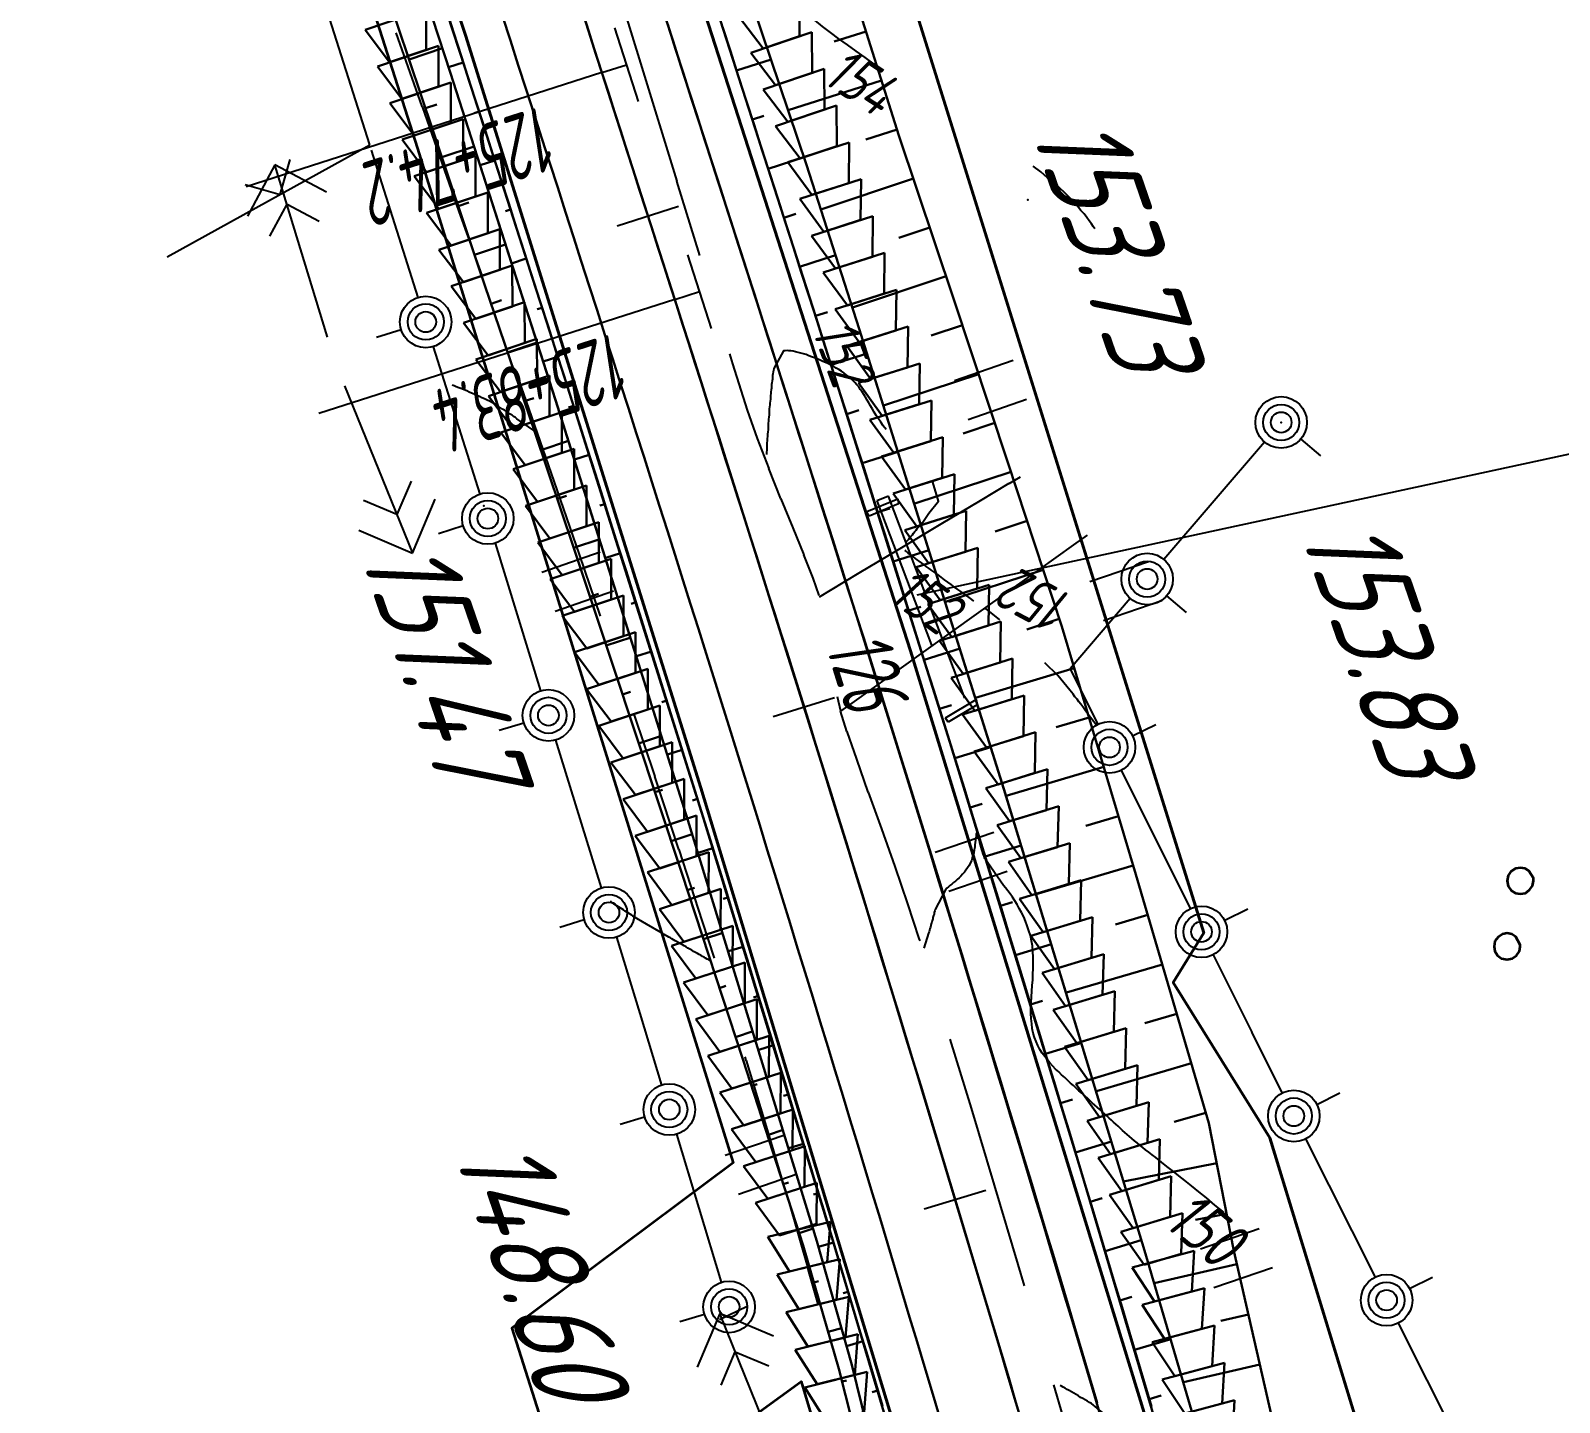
# Model space of a CAD drawing. Header units: millimetres. Extents: x -698 to 8131, y -704 to 4503.
# Drawn here: x 7920.5 to 7979.9, y -185.1 to -131.9 of the extents above; entities that cross this region are included whole.
import ezdxf

# ---------------------------------------------------------------- set-up
doc = ezdxf.new("R2010")
doc.units = ezdxf.units.MM
doc.linetypes.add('CONTI', pattern=[0])
for name, color, linetype, lineweight in [('10', 1, 'Continuous', 35), ('КОПИЯ_ОСЬ_13_ОТКОСЫ', 7, 'Continuous', 30), ('КОПИЯ_ОСЬ_ГРАНИЦЫ_ПОЛОС', 7, 'Continuous', 30), ('КОПИЯ_ОСЬ_ОТКОСЫ', 7, 'Continuous', 30), ('Огражд-перила', 1, 'ограждение2', 40), ('ОСЬ_ВЕРХ_ПОКРЫТИЯ_ГРАНИЦЫ_ПОЛОС', 7, 'Continuous', 30), ('ОСЬ_ВЕРХ_ПОКРЫТИЯ_ОСЬ', 1, 'Continuous', 30)]:
    doc.layers.add(name, color=color, linetype=linetype, lineweight=lineweight)
for name, color, linetype in [('GOR_BDEFAULT', 212, 'CONTI'), ('PI_OTDEFAULT', 172, 'CONTI'), ('PI_TTDEFAULT', 5, 'CONTI'), ('SIT_LDEFAULT', 7, 'CONTI'), ('USLZNDEFAULT', 7, 'CONTI'), ('ZAPSKDEFAULT', 7, 'CONTI'), ('канава', 7, 'Continuous'), ('ОСЬ_ВЕРХ_ПОКРЫТИЯ_ПИКЕТЫ', 1, 'Continuous'), ('ОСЬ_ВЕРХ_ПОКРЫТИЯ_РАЗБИВКА_КРИВ', 1, 'Continuous'), ('разметка', 7, 'Continuous')]:
    doc.layers.add(name, color=color, linetype=linetype)
doc.layers.get('КОПИЯ_ОСЬ_ОТКОСЫ').off()
doc.styles.add('eskd', font='isocpeui.ttf', dxfattribs={"width": 1.2})
doc.styles.add('SHRFT', font='isocpeui.ttf', dxfattribs={"width": 3.5})
doc.styles.get("Standard").update_dxf_attribs({"font": 'isocpeui.ttf'})
doc.linetypes.add('ограждение2', pattern='A,0.25,-0.1,[132,ltypeshp.shx,S=0.1,R=0,X=-0.1,Y=0],-0.1,1', length=1.45)

# ---------------------------------------------------------------- blocks, each defined once
blk = doc.blocks.new('BL_2011')
at = {"color": 0}
for p, q in [((0, 0), (0, 2.4)), ((1.6, 0), (1.6, 2.4))]:
    blk.add_line(p, q, dxfattribs=at)
blk = doc.blocks.new('6')
at = {"layer": 'канава', "color": 5, "linetype": 'Continuous', "lineweight": 30}
for p, q in [((-1.5, -1.25), (-1.5, 1.25)), ((0, 0.75), (-1.5, 1.25)), ((0, 0.75), (0, -0.75)), ((0, -0.75), (-1.5, -1.25))]:
    blk.add_line(p, q, dxfattribs=at)
blk = doc.blocks.new('*U54')
at = {"layer": 'КОПИЯ_ОСЬ_13_ОТКОСЫ'}
for points in [[(219.445, -342.671), (227.454, -365.043), (235.203, -387.507), (237.642, -394.731), (239.681, -401.09), (245.294, -418.954), (250.745, -436.868), (256.033, -454.832)], [(227.8, -355.719), (231.482, -365.081), (235.118, -374.462), (237.319, -381.294), (239.498, -388.134), (241.223, -393.582), (243.345, -399.919), (245.453, -406.28), (247.543, -412.647), (250.418, -422.278), (253.247, -431.923), (254.22, -436.877), (255.898, -444.238)], [(239.946, -389.548), (238.713, -389.938)], [(240.55, -391.454), (236.923, -392.602)], [(241.153, -393.361), (239.945, -393.744)], [(241.785, -395.259), (238.196, -396.46)], [(242.42, -397.155), (241.223, -397.556)], [(243.054, -399.052), (239.418, -400.269)], [(243.688, -400.949), (242.475, -401.352)], [(244.318, -402.847), (240.63, -404.07)], [(244.947, -404.746), (243.717, -405.152)], [(245.574, -406.645), (241.835, -407.877)], [(246.199, -408.545), (244.952, -408.954)], [(246.822, -410.445), (243.032, -411.687)], [(247.444, -412.346), (246.18, -412.759)], [(248.027, -414.259), (244.195, -415.41)], [(248.602, -416.175), (247.324, -416.557)], [(249.174, -418.091), (245.378, -419.223)], [(249.745, -420.008), (248.479, -420.384)], [(250.314, -421.925), (246.553, -423.039)], [(250.881, -423.843), (249.627, -424.213)], [(251.446, -425.761), (247.721, -426.857)], [(252.009, -427.681), (250.767, -428.044)], [(252.571, -429.6), (248.882, -430.677)], [(253.13, -431.52), (251.9, -431.878)], [(253.552, -433.474), (249.94, -434.183)], [(253.937, -435.437), (252.733, -435.673)], [(254.339, -437.396), (251.124, -438.134)], [(254.785, -439.345), (253.713, -439.59)], [(255.23, -441.295), (252.265, -441.97)]]:
    blk.add_lwpolyline(points, dxfattribs=at)
blk = doc.blocks.new('*U57')
at = {"layer": 'КОПИЯ_ОСЬ_13_ОТКОСЫ'}
for points in [[(242.536, -363.54), (248.716, -381.836), (254.722, -400.191), (258.794, -412.875), (263.933, -429.181), (268.937, -445.528), (270.297, -450.326), (275.918, -473.208)], [(241.79, -365.217), (243.645, -370.853), (246.582, -379.878), (249.478, -388.918), (251.769, -395.658), (254.039, -402.406), (255.851, -407.825), (257.988, -414.13), (259.501, -418.629), (261.003, -423.132), (263.692, -431.244), (266.06, -438.462), (268.403, -445.689), (269.793, -450.476), (271.622, -457.732)], [(253.117, -399.658), (254.41, -399.223)], [(253.754, -401.554), (254.185, -401.409)], [(254.388, -403.45), (255.635, -403.034)], [(255.022, -405.347), (255.438, -405.208)], [(255.656, -407.244), (256.858, -406.842)], [(256.296, -409.139), (256.696, -409.003)], [(256.938, -411.033), (258.079, -410.647)], [(257.58, -412.927), (257.96, -412.798)], [(258.22, -414.822), (259.3, -414.459)], [(258.858, -416.718), (259.218, -416.597)], [(259.495, -418.613), (260.511, -418.272)], [(260.128, -420.51), (260.467, -420.397)], [(260.762, -422.408), (261.716, -422.089)], [(261.392, -424.306), (261.711, -424.2)], [(262.022, -426.204), (262.914, -425.908)], [(262.651, -428.102), (262.948, -428.004)], [(263.28, -430.001), (264.103, -429.728)], [(263.908, -431.9), (264.183, -431.809)], [(264.534, -433.799), (265.286, -433.552)], [(265.157, -435.7), (265.408, -435.618)], [(265.779, -437.601), (266.461, -437.378)], [(266.399, -439.502), (266.626, -439.428)], [(267.017, -441.404), (267.629, -441.206)], [(267.634, -443.307), (267.838, -443.241)], [(268.249, -445.21), (268.789, -445.036)], [(268.82, -447.126), (269.002, -447.073)], [(269.378, -449.047), (269.892, -448.898)], [(269.919, -450.972), (270.092, -450.928)]]:
    blk.add_lwpolyline(points, dxfattribs=at)

msp = doc.modelspace()

# ---------------------------------------------------------------- linework, layer by layer
at = {"linetype": 'Continuous'}
msp.add_lwpolyline([(7954.937, -153.794), (7982.646, -147.797)], dxfattribs=at)
at = {"layer": '10'}
for points in [[(7384.503, 596.294), (7438.513, 545.904), (7502.403, 474.094), (7557.083, 408.214), (7599.643, 364.494), (7714.093, 267.324), (7782.333, 205.664), (7802.953, 187.964), (7827.053, 167.284), (7831.933, 163.094), (7846.053, 144.894), (7851.593, 137.764), (7868.693, 97.284), (7876.343, 79.154), (7881.943, 63.124), (7904.923, -2.646), (7913.743, -6.586), (7929.843, -50.886), (7929.843, -50.886), (7966.053, -166.916), (7964.873, -168.836), (7968.623, -174.866), (7974.573, -194.306), (7993.635, -264.502)], [(7863.853, 70.864), (7884.476, 12.617), (7877.933, 4.654), (7901.503, -60.456), (7901.503, -60.456), (7903.353, -66.696), (7920.303, -88.716), (7920.303, -88.716), (7924.883, -103.006), (7927.523, -111.296), (7935.553, -136.466), (7947.793, -175.836), (7939.213, -182.256), (7941.853, -190.566), (7950.433, -184.326), (7954.713, -198.606), (7954.713, -198.606), (7964.685, -232.402), (7972.355, -287.432), (7972.925, -291.482), (7975.035, -306.552), (7979.805, -321.222), (7971.075, -330.472)], [(8007.615, -334.042), (8006.055, -312.952), (7993.635, -264.502), (7974.573, -194.306), (7968.623, -174.866), (7964.873, -168.836), (7966.053, -166.916), (7929.843, -50.886), (7929.843, -50.886), (7913.743, -6.586), (7904.923, -2.646), (7881.943, 63.124)]]:
    msp.add_lwpolyline(points, dxfattribs=at)
for points in [[(7977.973, -164.526), (7977.863, -164.686), (7977.833, -164.896), (7977.863, -165.106), (7977.983, -165.266), (7978.153, -165.366), (7978.333, -165.396), (7978.533, -165.366), (7978.693, -165.246), (7978.813, -165.086), (7978.843, -164.896), (7978.843, -164.846), (7978.843, -164.786), (7978.673, -164.506), (7978.523, -164.416), (7978.343, -164.386), (7978.153, -164.416)], [(7977.473, -167.076), (7977.353, -167.236), (7977.323, -167.436), (7977.353, -167.626), (7977.453, -167.796), (7977.613, -167.906), (7977.833, -167.946), (7978.023, -167.906), (7978.193, -167.796), (7978.303, -167.626), (7978.333, -167.436), (7978.333, -167.406), (7978.333, -167.376), (7978.163, -167.066), (7978.003, -166.966), (7977.833, -166.926), (7977.643, -166.966)]]:
    msp.add_lwpolyline(points, close=True, dxfattribs=at)
at = {"layer": 'GOR_BDEFAULT', "color": 212, "flags": 128}
for points, elevation in [([(7953.639, -133.44), (7953.269, -133.19), (7952.919, -132.94), (7952.569, -132.69), (7952.229, -132.45), (7951.899, -132.21), (7951.579, -131.97), (7951.269, -131.73), (7950.959, -131.49), (7950.659, -131.25), (7950.359, -131.02), (7950.059, -130.78), (7949.759, -130.54), (7949.459, -130.31), (7949.149, -130.07), (7948.849, -129.83), (7948.529, -129.59), (7948.219, -129.36), (7947.899, -129.12), (7947.579, -128.88), (7947.259, -128.64), (7946.949, -128.4), (7946.629, -128.17), (7946.319, -127.93), (7946.009, -127.7), (7945.709, -127.47), (7945.409, -127.24), (7945.119, -127.02), (7944.839, -126.8), (7944.569, -126.58), (7944.309, -126.36), (7944.069, -126.15), (7943.829, -125.95), (7943.609, -125.75), (7943.399, -125.55), (7943.199, -125.36), (7943.009, -125.18), (7942.829, -125), (7942.669, -124.84), (7942.509, -124.68), (7942.369, -124.53), (7942.239, -124.38), (7942.119, -124.25), (7942.009, -124.13), (7941.899, -124.02), (7941.809, -123.92), (7941.289, -123.36), (7941.159, -123.25)], 154), ([(7961.829, -139.59), (7961.769, -139.5), (7961.699, -139.39), (7961.609, -139.28), (7961.519, -139.15), (7961.409, -139.01), (7961.289, -138.87), (7961.159, -138.71), (7961.009, -138.55), (7960.849, -138.37), (7960.659, -138.19), (7960.459, -138), (7960.239, -137.8), (7959.989, -137.6), (7959.729, -137.38), (7959.439, -137.16)], 154), ([(7953.729, -147.37), (7953.619, -147.23), (7953.529, -147.09), (7953.439, -146.96), (7953.349, -146.83), (7953.269, -146.7), (7953.199, -146.58), (7953.129, -146.46), (7953.059, -146.34), (7952.999, -146.23), (7952.929, -146.12), (7952.869, -146.02), (7952.799, -145.91), (7952.729, -145.82), (7952.669, -145.72), (7952.589, -145.64), (7952.519, -145.55), (7952.439, -145.47), (7952.359, -145.39), (7952.269, -145.32), (7952.179, -145.25), (7952.089, -145.18), (7951.999, -145.11), (7951.899, -145.05), (7951.799, -144.99), (7951.699, -144.93), (7951.589, -144.88), (7951.489, -144.83), (7951.379, -144.78), (7951.279, -144.73), (7951.169, -144.68), (7951.059, -144.63), (7950.949, -144.59), (7950.839, -144.55), (7950.729, -144.51), (7950.629, -144.47), (7950.519, -144.44), (7950.419, -144.41), (7950.319, -144.38), (7950.219, -144.36), (7950.129, -144.34), (7950.039, -144.32), (7949.959, -144.32), (7949.889, -144.31), (7949.809, -144.32), (7949.749, -144.32), (7949.369, -145.01), (7949.359, -145.08), (7949.349, -145.14), (7949.339, -145.21), (7949.329, -145.28), (7949.329, -145.35), (7949.319, -145.42), (7949.309, -145.49), (7949.299, -145.56), (7949.289, -145.63), (7949.289, -145.7), (7949.279, -145.77), (7949.269, -145.84), (7949.259, -145.91), (7949.259, -145.98), (7949.249, -146.06), (7949.239, -146.13), (7949.239, -146.2), (7949.229, -146.28), (7949.219, -146.35), (7949.219, -146.42), (7949.209, -146.5), (7949.199, -146.57), (7949.199, -146.65), (7949.189, -146.73), (7949.189, -146.81), (7949.179, -146.89), (7949.169, -146.97), (7949.169, -147.05), (7949.159, -147.13), (7949.159, -147.21), (7949.149, -147.3), (7949.149, -147.39), (7949.139, -147.47), (7949.129, -147.56), (7949.129, -147.64), (7949.119, -147.73), (7949.119, -147.81), (7949.109, -147.89), (7949.109, -147.97), (7949.109, -148.05), (7949.099, -148.12), (7949.099, -148.18), (7949.089, -148.25), (7949.089, -148.3), (7949.089, -148.35)], 152), ([(7938.249, -146.23), (7938.149, -146.19), (7938.049, -146.14), (7937.949, -146.09), (7937.849, -146.05), (7937.749, -146), (7937.649, -145.96), (7937.549, -145.92), (7937.459, -145.88), (7937.359, -145.84), (7937.269, -145.8), (7937.189, -145.77), (7937.109, -145.74), (7937.029, -145.71), (7936.969, -145.68), (7936.899, -145.66)], 152), ([(7938.249, -146.23), (7938.149, -146.19), (7938.049, -146.14), (7937.949, -146.09), (7937.849, -146.05), (7937.749, -146), (7937.649, -145.96), (7937.549, -145.92), (7937.459, -145.88), (7937.359, -145.84), (7937.269, -145.8), (7937.189, -145.77), (7937.109, -145.74), (7937.029, -145.71), (7936.969, -145.68), (7936.899, -145.66)], 152), ([(7940.069, -147.41), (7939.409, -146.96), (7939.349, -146.91), (7939.279, -146.87), (7939.219, -146.82), (7939.149, -146.78), (7939.079, -146.73), (7938.999, -146.68), (7938.929, -146.63), (7938.849, -146.58), (7938.769, -146.53), (7938.689, -146.48), (7938.609, -146.43), (7938.519, -146.38), (7938.429, -146.33), (7938.339, -146.28), (7938.249, -146.23)], 152), ([(7954.489, -151.77), (7954.519, -151.72), (7954.559, -151.68), (7954.609, -151.63), (7954.649, -151.57), (7954.699, -151.52), (7954.749, -151.46), (7954.799, -151.4), (7954.849, -151.34), (7954.899, -151.28), (7954.939, -151.22), (7954.989, -151.17), (7955.039, -151.11), (7955.079, -151.06), (7955.119, -151.01), (7955.149, -150.97), (7955.389, -150.62), (7955.759, -150.15), (7955.549, -149.42)], 152), ([(7955.399, -152.77), (7955.289, -152.69), (7955.199, -152.62), (7955.109, -152.55), (7955.019, -152.49), (7954.939, -152.43), (7954.869, -152.38), (7954.809, -152.33), (7954.749, -152.29), (7954.689, -152.24), (7954.639, -152.21), (7954.589, -152.17), (7954.549, -152.14), (7954.519, -152.11), (7954.479, -152.09), (7954.459, -152.07)], 152), ([(7957.139, -154.04), (7957.059, -153.97), (7956.959, -153.9), (7956.859, -153.83), (7956.749, -153.75), (7956.629, -153.66), (7956.509, -153.58), (7956.379, -153.49), (7956.259, -153.39), (7956.129, -153.3), (7955.999, -153.21), (7955.869, -153.11), (7955.749, -153.02), (7955.619, -152.93), (7955.509, -152.85), (7955.399, -152.77)], 152), ([(7957.139, -154.04), (7957.059, -153.97), (7956.959, -153.9), (7956.859, -153.83), (7956.749, -153.75), (7956.629, -153.66), (7956.509, -153.58), (7956.379, -153.49), (7956.259, -153.39), (7956.129, -153.3), (7955.999, -153.21), (7955.869, -153.11), (7955.749, -153.02), (7955.619, -152.93), (7955.509, -152.85), (7955.399, -152.77)], 152), ([(7958.149, -154.76), (7957.609, -154.33), (7957.549, -154.33)], 152), ([(7961.889, -158.86), (7961.839, -158.79), (7961.779, -158.71), (7961.719, -158.63), (7961.649, -158.54), (7961.579, -158.45), (7961.509, -158.35), (7961.439, -158.25), (7961.359, -158.14), (7961.289, -158.04), (7961.209, -157.94), (7961.139, -157.84), (7961.059, -157.75), (7960.989, -157.65), (7960.929, -157.57), (7960.859, -157.49), (7960.389, -156.92), (7959.889, -156.43)], 152), ([(7957.249, -163.02), (7957.239, -163.04), (7957.229, -163.07), (7957.219, -163.11), (7957.219, -163.17), (7957.209, -163.24), (7957.199, -163.31), (7957.189, -163.4), (7957.179, -163.49), (7957.169, -163.59), (7957.149, -163.69), (7957.129, -163.8), (7957.099, -163.9), (7957.069, -164.01), (7957.039, -164.11), (7956.989, -164.21), (7956.949, -164.3), (7956.889, -164.39), (7956.829, -164.48), (7956.769, -164.56), (7956.699, -164.63), (7956.629, -164.71), (7956.559, -164.78), (7956.489, -164.84), (7956.419, -164.9), (7956.349, -164.96), (7956.279, -165.02), (7956.209, -165.08), (7956.149, -165.13), (7956.089, -165.18), (7956.029, -165.24), (7955.629, -166), (7955.619, -166.06), (7955.599, -166.12), (7955.589, -166.18), (7955.569, -166.24), (7955.549, -166.31), (7955.539, -166.37), (7955.519, -166.44), (7955.499, -166.5), (7955.479, -166.56), (7955.469, -166.63), (7955.449, -166.69), (7955.429, -166.75), (7955.409, -166.81), (7955.399, -166.87), (7955.379, -166.93), (7955.199, -167.51)], 150), ([(7966.849, -177.77), (7966.489, -177.48), (7966.159, -177.2), (7965.859, -176.96), (7965.579, -176.73), (7965.319, -176.53), (7965.089, -176.34), (7964.879, -176.17), (7964.679, -176.02), (7964.499, -175.88), (7964.339, -175.75), (7964.189, -175.63), (7964.049, -175.53), (7963.919, -175.42), (7963.799, -175.33), (7963.689, -175.24), (7963.579, -175.15), (7963.469, -175.06), (7963.369, -174.98), (7963.269, -174.9), (7963.179, -174.82), (7963.079, -174.74), (7962.989, -174.66), (7962.899, -174.58), (7962.819, -174.5), (7962.729, -174.42), (7962.639, -174.34), (7962.559, -174.26), (7962.469, -174.18), (7962.379, -174.1), (7962.289, -174.02), (7962.199, -173.94), (7962.109, -173.86), (7962.019, -173.77), (7961.919, -173.68), (7961.829, -173.6), (7961.729, -173.51), (7961.629, -173.42), (7961.529, -173.32), (7961.419, -173.23), (7961.319, -173.13), (7961.209, -173.04), (7961.099, -172.94), (7960.999, -172.84), (7960.879, -172.74), (7960.769, -172.63), (7960.659, -172.53), (7960.539, -172.42), (7960.429, -172.31), (7960.309, -172.2), (7960.199, -172.08), (7960.089, -171.96), (7959.989, -171.84), (7959.889, -171.71), (7959.789, -171.58), (7959.699, -171.44), (7959.619, -171.29), (7959.549, -171.13), (7959.489, -170.97), (7959.439, -170.8), (7959.399, -170.62), (7959.379, -170.44), (7959.359, -170.24), (7959.349, -170.04), (7959.349, -169.83), (7959.359, -169.62), (7959.369, -169.4), (7959.389, -169.18), (7959.399, -168.96), (7959.419, -168.73), (7959.429, -168.51), (7959.439, -168.29), (7959.439, -168.07), (7959.439, -167.85), (7959.429, -167.63), (7959.409, -167.42), (7959.369, -167.22), (7959.329, -167.02), (7959.269, -166.83), (7959.209, -166.64), (7959.139, -166.46), (7959.069, -166.29), (7958.979, -166.12), (7958.899, -165.96), (7958.809, -165.81), (7958.719, -165.67), (7958.629, -165.53), (7958.539, -165.4), (7958.459, -165.28), (7958.369, -165.17), (7958.289, -165.07), (7957.559, -164.02), (7957.529, -163.94), (7957.499, -163.85), (7957.469, -163.76), (7957.439, -163.67), (7957.419, -163.58), (7957.389, -163.49), (7957.369, -163.41), (7957.349, -163.33), (7957.329, -163.25), (7957.309, -163.18), (7957.299, -163.13), (7957.279, -163.08), (7957.269, -163.05), (7957.259, -163.03)], 150), ([(7943.909, -166.26), (7943.859, -166.23), (7943.799, -166.19), (7943.739, -166.15), (7943.669, -166.11), (7943.609, -166.07), (7943.539, -166.02), (7943.479, -165.98), (7943.409, -165.94), (7943.349, -165.9), (7943.279, -165.86), (7943.219, -165.82), (7943.169, -165.78), (7943.109, -165.75), (7943.059, -165.71), (7943.019, -165.69)], 150), ([(7943.909, -166.26), (7943.859, -166.23), (7943.799, -166.19), (7943.739, -166.15), (7943.669, -166.11), (7943.609, -166.07), (7943.539, -166.02), (7943.479, -165.98), (7943.409, -165.94), (7943.349, -165.9), (7943.279, -165.86), (7943.219, -165.82), (7943.169, -165.78), (7943.109, -165.75), (7943.059, -165.71), (7943.019, -165.69)], 150), ([(7946.929, -168), (7946.889, -167.98), (7946.839, -167.95), (7946.789, -167.93), (7946.729, -167.89), (7946.669, -167.86), (7946.609, -167.83), (7946.549, -167.79), (7946.479, -167.75), (7946.409, -167.71), (7946.339, -167.67), (7946.259, -167.63), (7946.189, -167.59), (7946.119, -167.55), (7946.039, -167.51), (7945.969, -167.46), (7945.899, -167.42), (7945.829, -167.38), (7945.759, -167.34), (7945.689, -167.3), (7945.619, -167.26), (7945.549, -167.22), (7945.479, -167.18), (7945.419, -167.15), (7945.359, -167.11), (7945.299, -167.08), (7945.239, -167.04), (7945.179, -167.01), (7945.119, -166.97), (7945.069, -166.94), (7945.019, -166.91), (7944.439, -166.58), (7943.909, -166.26)], 150), ([(7973.579, -196.65), (7973.159, -196.21), (7972.779, -195.81), (7972.419, -195.44), (7972.099, -195.11), (7971.789, -194.8), (7971.509, -194.52), (7971.249, -194.26), (7971.009, -194.02), (7970.779, -193.8), (7970.559, -193.59), (7970.349, -193.39), (7970.139, -193.2), (7969.939, -193.02), (7969.739, -192.83), (7969.539, -192.65), (7969.329, -192.46), (7969.119, -192.27), (7968.909, -192.07), (7968.689, -191.87), (7968.469, -191.67), (7968.249, -191.47), (7968.019, -191.26), (7967.789, -191.04), (7967.559, -190.83), (7967.329, -190.61), (7967.089, -190.38), (7966.849, -190.16), (7966.619, -189.93), (7966.379, -189.7), (7966.139, -189.46), (7965.899, -189.22), (7965.659, -188.98), (7965.419, -188.74), (7965.189, -188.5), (7964.959, -188.27), (7964.729, -188.03), (7964.509, -187.8), (7964.289, -187.58), (7964.079, -187.36), (7963.879, -187.15), (7963.689, -186.95), (7963.499, -186.76), (7963.329, -186.59), (7963.169, -186.42), (7963.019, -186.27), (7961.699, -185.18), (7961.619, -185.14), (7961.539, -185.09), (7961.449, -185.04), (7961.369, -184.99), (7961.279, -184.94), (7961.189, -184.88), (7961.099, -184.83), (7961.009, -184.78), (7960.919, -184.73), (7960.829, -184.68), (7960.749, -184.64), (7960.679, -184.59), (7960.599, -184.55), (7960.539, -184.51), (7960.479, -184.48)], 148)]:
    msp.add_lwpolyline(points, dxfattribs=dict(at, elevation=elevation))
at = {"layer": 'PI_TTDEFAULT', "color": 5}
for p in [(7959.229, -138.46, 153.729), (7969.059, -147.1, 153.833), (7938.129, -150.34, 151.473)]:
    msp.add_point(p, dxfattribs=at)
at = {"layer": 'SIT_LDEFAULT', "color": 7}
for p, q in [((7933.699, -136.33), (7930.359, -125.83)), ((7944.219, -133.15), (7943.569, -131.06)), ((7934.709, -131.98), (7935.719, -134.84)), ((7945.619, -137.74), (7944.219, -133.15)), ((7935.729, -134.84), (7937.159, -138.91)), ((7925.839, -140.67), (7933.699, -136.33)), ((7930.219, -138.25), (7930.609, -136.89)), ((7935.569, -142.25), (7933.759, -136.53)), ((7930.019, -137.1), (7928.959, -139.09)), ((7932.059, -143.79), (7930.019, -137.1)), ((7932.019, -138.16), (7930.019, -137.1)), ((7928.859, -137.86), (7930.219, -138.25)), ((7946.499, -140.62), (7945.609, -137.74)), ((7929.819, -139.87), (7930.489, -138.63)), ((7930.489, -138.63), (7931.739, -139.29)), ((7937.159, -138.91), (7938.039, -141.4)), ((7934.909, -143.5), (7933.959, -143.81)), ((7937.979, -149.88), (7936.169, -144.16)), ((7947.789, -144.82), (7947.669, -144.44)), ((7939.379, -145.17), (7939.769, -146.29)), ((7948.359, -146.63), (7947.789, -144.82)), ((7932.719, -145.68), (7935.349, -152.17)), ((7939.769, -146.29), (7940.839, -149.38)), ((7948.739, -147.73), (7948.359, -146.63)), ((7949.189, -148.89), (7948.739, -147.73)), ((7968.409, -147.86), (7964.509, -152.42)), ((7969.819, -147.75), (7970.579, -148.4)), ((7935.299, -149.38), (7934.749, -150.68)), ((7940.839, -149.38), (7941.819, -152.22)), ((7949.649, -150.06), (7949.179, -148.89)), ((7957.389, -150.13), (7958.499, -149.46)), ((7958.509, -149.47), (7958.939, -149.21)), ((7950.119, -151.19), (7949.659, -150.06)), ((7952.989, -150.56), (7954.179, -150.06)), ((7953.599, -150.05), (7953.369, -150.14)), ((7953.829, -149.96), (7953.599, -150.05)), ((7954.669, -152.19), (7953.829, -149.96)), ((7954.179, -150.06), (7954.209, -150.26)), ((7934.749, -150.68), (7933.449, -150.13)), ((7935.349, -152.17), (7936.229, -150.08)), ((7953.069, -150.74), (7952.989, -150.56)), ((7954.209, -150.26), (7953.069, -150.74)), ((7953.369, -150.14), (7955.489, -155.75)), ((7955.869, -151.04), (7957.389, -150.13)), ((7937.319, -151.12), (7936.369, -151.42)), ((7950.549, -152.24), (7950.129, -151.19)), ((7954.209, -152.03), (7955.869, -151.04)), ((7933.269, -151.28), (7935.349, -152.17)), ((7940.329, -157.52), (7938.569, -151.78)), ((7959.649, -152.83), (7961.019, -151.85)), ((7961.019, -151.85), (7961.549, -151.47)), ((7941.819, -152.22), (7942.639, -154.62)), ((7950.899, -153.15), (7950.539, -152.24)), ((7952.689, -152.94), (7954.209, -152.03)), ((7956.789, -157.8), (7954.669, -152.19)), ((7951.579, -153.61), (7952.689, -152.94)), ((7957.779, -154.16), (7959.649, -152.83)), ((7951.129, -153.82), (7950.899, -153.15)), ((7951.149, -153.87), (7951.579, -153.61)), ((7955.739, -155.62), (7957.779, -154.16)), ((7963.199, -153.93), (7960.869, -156.66)), ((7964.609, -153.83), (7965.369, -154.48)), ((7953.869, -156.95), (7955.739, -155.62)), ((7952.499, -157.93), (7953.869, -156.95)), ((7960.869, -156.66), (7961.949, -158.82)), ((7951.979, -158.31), (7951.839, -157.75)), ((7952.209, -159.1), (7951.959, -158.31)), ((7951.969, -158.31), (7952.499, -157.93)), ((7956.039, -158.56), (7957.229, -157.86)), ((7957.269, -158.06), (7956.139, -158.73)), ((7957.229, -157.86), (7957.269, -158.06)), ((7939.669, -158.77), (7938.719, -159.06)), ((7943.939, -158.42), (7944.759, -160.84)), ((7956.139, -158.73), (7956.039, -158.56)), ((7963.289, -159.26), (7964.189, -158.82)), ((7942.689, -165.16), (7940.919, -159.43)), ((7952.599, -160.17), (7952.219, -159.1)), ((7953.039, -161.45), (7952.589, -160.17)), ((7962.849, -160.6), (7965.529, -165.97)), ((7944.739, -160.84), (7945.679, -163.68)), ((7953.559, -162.87), (7953.049, -161.45)), ((7954.079, -164.34), (7953.559, -162.87)), ((7945.689, -163.68), (7946.599, -166.47)), ((7954.579, -165.78), (7954.079, -164.34)), ((7955.019, -167.13), (7954.579, -165.78)), ((7966.869, -166.42), (7967.759, -165.98)), ((7942.019, -166.41), (7941.069, -166.71)), ((7946.599, -166.47), (7947.059, -167.9)), ((7944.189, -170.04), (7943.279, -167.08)), ((7955.049, -167.22), (7955.019, -167.13)), ((7966.419, -167.76), (7967.919, -170.77)), ((7945.029, -172.82), (7944.189, -170.04)), ((7967.909, -170.77), (7969.099, -173.13)), ((7957.039, -173.72), (7956.219, -171.04)), ((7948.249, -171.73), (7948.289, -171.87)), ((7948.299, -171.87), (7949.119, -174.56)), ((7970.439, -173.57), (7971.339, -173.12)), ((7957.939, -176.7), (7957.039, -173.72)), ((7944.359, -174.06), (7943.409, -174.35)), ((7947.349, -180.47), (7945.609, -174.73)), ((7949.119, -174.56), (7949.919, -177.26)), ((7969.999, -174.91), (7972.699, -180.27)), ((7958.859, -179.79), (7957.939, -176.7)), ((7949.929, -177.26), (7950.709, -179.96)), ((7950.689, -179.96), (7951.079, -181.32)), ((7959.099, -180.61), (7958.859, -179.79)), ((7974.039, -180.72), (7974.929, -180.27)), ((7947.269, -181.92), (7948.339, -181.4)), ((7946.679, -181.72), (7945.729, -182.01)), ((7947.279, -181.68), (7946.399, -183.77)), ((7949.909, -188.17), (7947.279, -181.68)), ((7949.359, -182.57), (7947.279, -181.68)), ((7973.599, -182.06), (7976.299, -187.42)), ((7947.329, -184.47), (7947.879, -183.17)), ((7947.879, -183.17), (7949.179, -183.72)), ((7960.589, -185.65), (7960.239, -184.46))]:
    msp.add_line(p, q, dxfattribs=at)
for centre, radius in [((7935.869, -143.2), 1), ((7935.869, -143.2), 0.7), ((7935.869, -143.2), 0.4), ((7969.059, -147.1), 1), ((7969.059, -147.1), 0.7), ((7969.059, -147.1), 0.4), ((7938.279, -150.83), 1), ((7938.279, -150.83), 0.7), ((7938.279, -150.83), 0.4), ((7963.859, -153.18), 1), ((7963.859, -153.18), 0.7), ((7963.859, -153.18), 0.4), ((7940.629, -158.47), 1), ((7940.629, -158.47), 0.7), ((7940.629, -158.47), 0.4), ((7962.399, -159.71), 1), ((7962.399, -159.71), 0.7), ((7962.399, -159.71), 0.4), ((7942.979, -166.12), 1), ((7942.979, -166.12), 0.7), ((7942.979, -166.12), 0.4), ((7965.969, -166.87), 1), ((7965.969, -166.87), 0.7), ((7965.969, -166.87), 0.4), ((7945.319, -173.77), 1), ((7945.319, -173.77), 0.7), ((7969.549, -174.02), 1), ((7945.319, -173.77), 0.4), ((7969.549, -174.02), 0.7), ((7969.549, -174.02), 0.4), ((7973.149, -181.17), 1), ((7947.639, -181.43), 1), ((7947.639, -181.43), 0.7), ((7973.149, -181.17), 0.7), ((7973.149, -181.17), 0.4), ((7947.639, -181.43), 0.4)]:
    msp.add_circle(centre, radius, dxfattribs=at)
at = {"layer": 'КОПИЯ_ОСЬ_13_ОТКОСЫ'}
for points in [[(7932.45, -85.046), (7940.458, -107.418), (7948.207, -129.882), (7950.647, -137.106), (7952.686, -143.464), (7958.299, -161.328), (7963.75, -179.243), (7969.037, -197.206)], [(7934.671, -93.455), (7940.882, -111.846), (7946.92, -130.296), (7950.998, -143.001), (7956.199, -159.505), (7961.262, -176.051), (7966.185, -192.64)], [(7924.644, -96.894), (7930.824, -115.191), (7936.83, -133.545), (7940.902, -146.23), (7946.042, -162.535), (7951.046, -178.882), (7952.405, -183.68), (7958.026, -206.563)], [(7925.212, -96.699), (7931.393, -115.002), (7937.401, -133.361), (7941.473, -146.047), (7946.65, -162.47), (7951.687, -178.937), (7956.587, -195.445)], [(7937.325, -133.124), (7936.754, -133.308)], [(7947.93, -133.443), (7949.265, -133.014)], [(7937.937, -135.031), (7937.747, -135.092)], [(7948.541, -135.347), (7948.986, -135.204)], [(7938.548, -136.935), (7937.977, -137.118)], [(7949.152, -137.251), (7950.545, -136.804)], [(7939.16, -138.839), (7938.969, -138.9)], [(7949.764, -139.155), (7950.228, -139.006)], [(7939.771, -140.743), (7939.2, -140.927)], [(7950.375, -141.059), (7951.771, -140.612)], [(7940.382, -142.648), (7940.192, -142.709)], [(7950.986, -142.964), (7951.451, -142.815)], [(7940.994, -144.552), (7940.422, -144.735)], [(7951.595, -144.869), (7952.991, -144.424)], [(7941.604, -146.456), (7941.414, -146.517)], [(7952.201, -146.775), (7952.667, -146.627)], [(7952.806, -148.681), (7954.203, -148.239)], [(7942.213, -148.362), (7941.64, -148.544)], [(7942.818, -150.268), (7942.628, -150.328)], [(7953.408, -150.588), (7953.874, -150.441)], [(7943.422, -152.174), (7942.85, -152.355)], [(7954.01, -152.496), (7955.407, -152.056)], [(7944.025, -154.081), (7943.834, -154.141)], [(7954.609, -154.404), (7955.074, -154.258)], [(7944.626, -155.989), (7944.052, -156.169)], [(7955.206, -156.313), (7956.605, -155.876)], [(7945.223, -157.897), (7945.033, -157.957)], [(7955.801, -158.222), (7956.268, -158.077)], [(7945.82, -159.806), (7945.248, -159.985)], [(7956.395, -160.132), (7957.794, -159.698)], [(7946.416, -161.716), (7946.224, -161.775)], [(7956.986, -162.043), (7957.452, -161.898)], [(7947.008, -163.626), (7946.435, -163.803)], [(7957.575, -163.954), (7958.976, -163.522)], [(7947.599, -165.536), (7947.408, -165.595)], [(7958.163, -165.865), (7958.631, -165.722)], [(7948.188, -167.448), (7947.615, -167.624)], [(7958.75, -167.778), (7960.151, -167.349)], [(7948.776, -169.36), (7948.585, -169.418)], [(7959.334, -169.69), (7959.801, -169.548)], [(7949.361, -171.272), (7948.788, -171.448)], [(7959.916, -171.604), (7961.318, -171.178)], [(7949.945, -173.185), (7949.754, -173.243)], [(7960.496, -173.518), (7960.964, -173.376)], [(7950.527, -175.098), (7949.953, -175.273)], [(7961.075, -175.432), (7962.478, -175.009)], [(7951.106, -177.012), (7950.916, -177.071)], [(7961.652, -177.347), (7962.119, -177.207)], [(7951.684, -178.928), (7951.107, -179.101)], [(7962.227, -179.263), (7963.63, -178.842)], [(7952.26, -180.843), (7952.068, -180.9)], [(7962.8, -181.179), (7963.268, -181.039)], [(7963.371, -183.095), (7964.775, -182.678)], [(7952.835, -182.759), (7952.198, -182.949)], [(7953.407, -184.675), (7953.195, -184.738)], [(7963.941, -185.013), (7964.408, -184.874)]]:
    msp.add_lwpolyline(points, dxfattribs=at)
at = {"layer": 'КОПИЯ_ОСЬ_ГРАНИЦЫ_ПОЛОС'}
for points in [[(7962.099, -185.834), (7961.814, -184.874), (7961.529, -183.914), (7961.244, -182.955), (7960.958, -181.995), (7960.671, -181.036), (7960.384, -180.077), (7960.097, -179.118), (7959.809, -178.159), (7959.52, -177.2), (7959.231, -176.242), (7958.942, -175.283), (7958.652, -174.325), (7958.362, -173.367), (7958.071, -172.409), (7957.78, -171.451), (7957.489, -170.493), (7957.197, -169.535), (7956.904, -168.578), (7956.611, -167.621), (7956.317, -166.663), (7956.023, -165.706), (7955.729, -164.749), (7955.434, -163.793), (7955.139, -162.836), (7954.843, -161.88), (7954.547, -160.923), (7954.25, -159.967), (7953.953, -159.011), (7953.655, -158.055), (7953.357, -157.099), (7953.058, -156.144), (7952.759, -155.188), (7952.459, -154.233), (7952.159, -153.278), (7951.859, -152.323), (7951.558, -151.368), (7951.256, -150.413), (7950.954, -149.459), (7950.652, -148.504), (7950.349, -147.55), (7950.046, -146.596), (7949.742, -145.642), (7949.438, -144.688), (7949.133, -143.734), (7948.828, -142.781), (7948.522, -141.827), (7948.217, -140.875), (7947.911, -139.923), (7947.605, -138.971), (7947.3, -138.019), (7946.994, -137.068), (7946.689, -136.116), (7946.383, -135.164), (7946.077, -134.212), (7945.772, -133.26), (7945.466, -132.308), (7945.16, -131.355)], [(7945.257, -131.656), (7945.562, -132.608), (7945.868, -133.559), (7946.173, -134.511), (7946.479, -135.463), (7946.785, -136.414), (7947.09, -137.366), (7947.396, -138.317), (7947.701, -139.269), (7948.007, -140.221), (7948.312, -141.172), (7948.618, -142.124), (7948.923, -143.076), (7949.229, -144.029), (7949.534, -144.982), (7949.839, -145.935), (7950.143, -146.889), (7950.447, -147.843), (7950.751, -148.797), (7951.054, -149.751), (7951.356, -150.705), (7951.658, -151.659), (7951.959, -152.614), (7952.26, -153.568), (7952.561, -154.523), (7952.861, -155.478), (7953.16, -156.433), (7953.46, -157.388), (7953.758, -158.344), (7954.056, -159.299), (7954.354, -160.255), (7954.651, -161.211), (7954.948, -162.167), (7955.244, -163.123), (7955.54, -164.079), (7955.835, -165.036), (7956.13, -165.992), (7956.424, -166.949), (7956.718, -167.906), (7957.011, -168.863), (7957.304, -169.82), (7957.597, -170.777), (7957.888, -171.735), (7958.18, -172.692), (7958.471, -173.65), (7958.761, -174.608), (7959.051, -175.566), (7959.341, -176.524), (7959.63, -177.483), (7959.918, -178.441), (7960.207, -179.4), (7960.494, -180.358), (7960.781, -181.317), (7961.068, -182.276), (7961.354, -183.236), (7961.64, -184.195), (7961.925, -185.154)]]:
    msp.add_lwpolyline(points, dxfattribs=at)
at = {"layer": 'Огражд-перила', "ltscale": 7}
for points in [[(8008.277, -341.155), (8001.725, -337.797, -0.147582), (8000.131, -332.684, 0.044303), (7996.043, -306.952), (7996.043, -306.952), (7996.043, -306.952), (7996.043, -306.952), (7992.453, -293.168), (7988.035, -274.963), (7984.555, -261.075), (7977.048, -232.51), (7964.978, -189.592), (7954.671, -155.968), (7939.642, -109.304), (7929.784, -80.336), (7914.782, -37.959), (7896.22, 14.483), (7889.735, 32.476)], [(7881.136, 29.571), (7889.948, 4.19), (7913.256, -61.731), (7925.12, -95.22), (7937.408, -132.073), (7946.537, -161.278), (7955.856, -192.011), (7965.009, -223.892), (7972.59, -252.107), (7978.544, -275.139), (7983.125, -293.303, -0.012488), (7988.401, -318.577, -0.040689), (7989.791, -335.391, -0.039762), (7988.26, -351.613, -0.056014), (7982.03, -370.267, -0.095933), (7948.961, -408.5), (7922.95, -430.67), (7891.218, -457.71), (7857.753, -486.276), (7849.63, -493.217, -0.45951), (7841.641, -492.508, -1.674407)]]:
    msp.add_lwpolyline(points, format="xyb", dxfattribs=at)
at = {"layer": 'ОСЬ_ВЕРХ_ПОКРЫТИЯ_ГРАНИЦЫ_ПОЛОС'}
for points in [[(7936.642, -131.007), (7936.948, -131.956), (7937.254, -132.904), (7937.56, -133.853), (7937.865, -134.802), (7938.17, -135.753), (7938.476, -136.705), (7938.781, -137.657), (7939.087, -138.608), (7939.392, -139.56), (7939.698, -140.511), (7940.003, -141.463), (7940.309, -142.414), (7940.614, -143.366), (7940.919, -144.316), (7941.224, -145.266), (7941.528, -146.215), (7941.831, -147.165), (7942.134, -148.115), (7942.436, -149.065), (7942.738, -150.015), (7943.04, -150.965), (7943.341, -151.916), (7943.642, -152.866), (7943.942, -153.817), (7944.241, -154.768), (7944.541, -155.719), (7944.839, -156.67), (7945.138, -157.621), (7945.436, -158.573), (7945.733, -159.525), (7946.03, -160.476), (7946.326, -161.428), (7946.622, -162.38), (7946.918, -163.332), (7947.213, -164.285), (7947.507, -165.237), (7947.802, -166.19), (7948.095, -167.143), (7948.388, -168.095), (7948.681, -169.048), (7948.973, -170.002), (7949.265, -170.955), (7949.556, -171.908), (7949.847, -172.862), (7950.138, -173.816), (7950.428, -174.77), (7950.717, -175.724), (7951.006, -176.678), (7951.295, -177.632), (7951.583, -178.587), (7951.87, -179.541), (7952.158, -180.496), (7952.444, -181.451), (7952.73, -182.406), (7953.016, -183.361), (7953.301, -184.316), (7953.586, -185.272)], [(7938.848, -131.331), (7939.155, -132.281), (7939.46, -133.231), (7939.766, -134.181), (7940.071, -135.133), (7940.377, -136.084), (7940.682, -137.036), (7940.988, -137.987), (7941.293, -138.939), (7941.599, -139.891), (7941.905, -140.842), (7942.21, -141.794), (7942.516, -142.746), (7942.821, -143.697), (7943.126, -144.647), (7943.43, -145.597), (7943.733, -146.548), (7944.037, -147.499), (7944.339, -148.45), (7944.642, -149.401), (7944.944, -150.352), (7945.245, -151.304), (7945.546, -152.255), (7945.846, -153.207), (7946.146, -154.159), (7946.446, -155.111), (7946.745, -156.063), (7947.044, -157.015), (7947.342, -157.968), (7947.64, -158.92), (7947.937, -159.873), (7948.233, -160.826), (7948.53, -161.779), (7948.826, -162.732), (7949.121, -163.685), (7949.416, -164.639), (7949.71, -165.592), (7950.004, -166.546), (7950.298, -167.5), (7950.591, -168.454), (7950.883, -169.408), (7951.175, -170.363), (7951.467, -171.317), (7951.758, -172.272), (7952.049, -173.226), (7952.339, -174.181), (7952.629, -175.136), (7952.918, -176.091), (7953.207, -177.047), (7953.496, -178.002), (7953.783, -178.958), (7954.071, -179.913), (7954.358, -180.869), (7954.644, -181.825), (7954.93, -182.781), (7955.216, -183.738), (7955.501, -184.694), (7955.786, -185.651)], [(7955.786, -185.651), (7955.501, -184.694), (7955.216, -183.738), (7954.93, -182.781), (7954.644, -181.825), (7954.358, -180.869), (7954.071, -179.913), (7953.783, -178.958), (7953.496, -178.002), (7953.207, -177.047), (7952.918, -176.091), (7952.629, -175.136), (7952.339, -174.181), (7952.049, -173.226), (7951.758, -172.272), (7951.467, -171.317), (7951.175, -170.363), (7950.883, -169.408), (7950.591, -168.454), (7950.298, -167.5), (7950.004, -166.546), (7949.71, -165.592), (7949.416, -164.639), (7949.121, -163.685), (7948.826, -162.732), (7948.53, -161.779), (7948.233, -160.826), (7947.937, -159.873), (7947.64, -158.92), (7947.342, -157.968), (7947.044, -157.015), (7946.745, -156.063), (7946.446, -155.111), (7946.146, -154.159), (7945.846, -153.207), (7945.546, -152.255), (7945.245, -151.304), (7944.944, -150.352), (7944.642, -149.401), (7944.339, -148.45), (7944.037, -147.499), (7943.733, -146.548), (7943.43, -145.597), (7943.126, -144.647), (7942.821, -143.697), (7942.516, -142.746), (7942.21, -141.794), (7941.905, -140.842), (7941.599, -139.891), (7941.293, -138.939), (7940.988, -137.987), (7940.682, -137.036), (7940.377, -136.084), (7940.071, -135.133), (7939.766, -134.181), (7939.46, -133.231), (7939.155, -132.281), (7938.848, -131.331)], [(7947.386, -131.744), (7947.691, -132.696), (7947.997, -133.648), (7948.302, -134.6), (7948.608, -135.551), (7948.913, -136.503), (7949.219, -137.454), (7949.525, -138.406), (7949.83, -139.357), (7950.136, -140.309), (7950.441, -141.262), (7950.747, -142.216), (7951.053, -143.17), (7951.357, -144.124), (7951.662, -145.079), (7951.966, -146.033), (7952.269, -146.988), (7952.572, -147.943), (7952.875, -148.898), (7953.177, -149.853), (7953.479, -150.809), (7953.78, -151.764), (7954.08, -152.72), (7954.381, -153.676), (7954.68, -154.632), (7954.98, -155.588), (7955.278, -156.544), (7955.577, -157.501), (7955.875, -158.457), (7956.172, -159.414), (7956.469, -160.371), (7956.766, -161.328), (7957.062, -162.285), (7957.357, -163.242), (7957.652, -164.199), (7957.947, -165.157), (7958.241, -166.115), (7958.535, -167.072), (7958.828, -168.03), (7959.121, -168.989), (7959.413, -169.947), (7959.705, -170.905), (7959.996, -171.864), (7960.287, -172.823), (7960.577, -173.781), (7960.867, -174.74), (7961.157, -175.699), (7961.446, -176.659), (7961.734, -177.618), (7962.023, -178.578), (7962.31, -179.537), (7962.597, -180.497), (7962.884, -181.457), (7963.17, -182.417), (7963.456, -183.377), (7963.741, -184.338), (7964.026, -185.298)]]:
    msp.add_lwpolyline(points, dxfattribs=at)
at = {"layer": 'ОСЬ_ВЕРХ_ПОКРЫТИЯ_ОСЬ'}
msp.add_lwpolyline([(7922.909, -74.918, -0.007544), (7942.705, -133.521), (7942.705, -133.521), (7945.532, -142.326), (7945.532, -142.326, -0.017489), (7984.559, -280.28)], format="xyb", dxfattribs=at)
at = {"layer": 'ОСЬ_ВЕРХ_ПОКРЫТИЯ_ПИКЕТЫ'}
for p, q in [((7943.3, -139.465), (7945.681, -138.701)), ((7949.347, -158.518), (7951.734, -157.773)), ((7949.347, -158.518), (7951.734, -157.773)), ((7955.21, -177.627), (7957.604, -176.905))]:
    msp.add_line(p, q, dxfattribs=at)
at = {"layer": 'ОСЬ_ВЕРХ_ПОКРЫТИЯ_РАЗБИВКА_КРИВ'}
for p, q in [((7943.198, -131.787), (7944.115, -134.644)), ((7942.705, -133.521), (7943.657, -133.215)), ((7942.705, -133.521), (7928.899, -137.954)), ((7946.025, -140.592), (7946.942, -143.448)), ((7945.532, -142.326), (7931.726, -146.759)), ((7945.532, -142.326), (7946.484, -142.02))]:
    msp.add_line(p, q, dxfattribs=at)
at = {"layer": 'разметка', "lineweight": 30, "ltscale": 7}
msp.add_lwpolyline([(7794.813, 179.953, -0.016421), (7820.572, 157.123, -0.069268), (7848.608, 122.632, -0.03752), (7862.044, 95.292, -0.011737), (7872.344, 67.643), (7884.891, 32.268), (7923.161, -75.629, -0.007544), (7942.474, -132.803, -0.000894), (7950.125, -156.779, -0.015332), (7984.142, -278.581, -0.007602), (7992.126, -311.998, -0.040426), (7994.931, -333.109)], format="xyb", dxfattribs=at)

# ---------------------------------------------------------------- block references
at = {"layer": 'USLZNDEFAULT', "color": 7, "rotation": 289}
for p in [(7956.389, -145.47), (7940.369, -152.91), (7961.639, -153.28), (7955.639, -163.78), (7947.489, -175.54)]:
    msp.add_blockref('BL_2011', p, dxfattribs=at)
at = {"layer": 'ZAPSKDEFAULT', "color": 7, "rotation": 289}
msp.add_blockref('BL_2011', (7965.929, -179.17), dxfattribs=at)
at = {"layer": 'КОПИЯ_ОСЬ_13_ОТКОСЫ'}
for name, p in [('*U57', (7682.108, 266.646)), ('*U54', (7713.005, 257.625))]:
    msp.add_blockref(name, p, dxfattribs=at)
at = {"layer": 'КОПИЯ_ОСЬ_ОТКОСЫ'}
for p, rotation in [((7935.179, -132.882), 288.594635816499), ((7949.665, -132.352), 288.6551273684979), ((7950.145, -133.773), 288.6551273684979), ((7935.657, -134.303), 288.594635816499), ((7950.624, -135.195), 288.6551273684979), ((7936.135, -135.725), 288.594635816499), ((7951.104, -136.616), 288.6551273684979), ((7936.611, -137.148), 288.4849234712491), ((7951.567, -138.043), 287.7750198550838), ((7937.086, -138.57), 288.4849234712491), ((7937.562, -139.993), 288.4849234712491), ((7952.025, -139.471), 287.7750198550838), ((7952.483, -140.899), 287.7750198550838), ((7938.039, -141.415), 288.7218497800546), ((7952.941, -142.328), 287.7750198550838), ((7938.52, -142.836), 288.7218497800546), ((7953.396, -143.757), 287.4383866575023), ((7939.002, -144.256), 288.7218497800546), ((7953.845, -145.188), 287.4383866575023), ((7939.483, -145.677), 288.7218497800546), ((7939.964, -147.098), 288.7218497800546), ((7954.295, -146.619), 287.4383866575023), ((7954.744, -148.05), 287.4383866575023), ((7940.443, -148.519), 288.5881223707347), ((7955.194, -149.481), 287.4383866575023), ((7940.922, -149.941), 288.5881223707347), ((7955.643, -150.912), 287.4383866575023), ((7941.4, -151.363), 288.5881223707347), ((7956.093, -152.343), 287.4383866575023), ((7941.876, -152.785), 288.4548663640468), ((7942.351, -154.208), 288.4548663640468), ((7956.542, -153.775), 287.4383866575023), ((7956.992, -155.206), 287.4383866575023), ((7942.826, -155.631), 288.4548663640468), ((7943.299, -157.054), 288.33899212328), ((7957.441, -156.637), 287.4383866575023), ((7957.891, -158.068), 287.4383866575023), ((7943.771, -158.478), 288.33899212328), ((7958.34, -159.499), 287.4383866575023), ((7944.243, -159.902), 288.33899212328), ((7944.715, -161.325), 288.33899212328), ((7958.79, -160.93), 287.4383866575023), ((7959.233, -162.363), 286.903551019264), ((7945.187, -162.749), 288.33899212328), ((7945.659, -164.173), 288.33899212328), ((7959.669, -163.798), 286.903551019264), ((7960.105, -165.233), 286.903551019264), ((7946.128, -165.598), 288.162081607427), ((7960.541, -166.669), 286.903551019264), ((7946.596, -167.023), 288.162081607427), ((7947.063, -168.448), 288.162081607427), ((7960.977, -168.104), 286.903551019264), ((7961.413, -169.539), 286.903551019264), ((7947.531, -169.874), 288.162081607427), ((7947.998, -171.299), 288.162081607427), ((7961.849, -170.974), 286.903551019264), ((7962.286, -172.409), 286.903551019264), ((7948.463, -172.725), 287.962287670077), ((7948.925, -174.152), 287.962287670077), ((7962.722, -173.845), 286.903551019264), ((7949.388, -175.579), 287.962287670077), ((7963.158, -175.28), 286.903551019264), ((7963.594, -176.715), 286.903551019264), ((7949.85, -177.006), 287.962287670077), ((7950.313, -178.433), 287.962287670077), ((7964.03, -178.15), 286.903551019264), ((7964.466, -179.585), 286.903551019264), ((7950.715, -179.877), 283.7332661942527), ((7951.071, -181.334), 283.7332661942527), ((7964.871, -181.029), 285.0987588203151), ((7965.262, -182.478), 285.0987588203151), ((7951.427, -182.791), 283.7332661942527), ((7951.785, -184.248), 284.0866878135923), ((7965.653, -183.926), 285.0987588203151), ((7966.044, -185.374), 285.0987588203151), ((7952.15, -185.703), 284.0866878135923), ((7966.434, -186.822), 285.0987588203151)]:
    msp.add_blockref('6', p, dxfattribs=dict(at, rotation=rotation))

# ---------------------------------------------------------------- texts
at = {"layer": 'GOR_BDEFAULT', "color": 212, "style": 'SHRFT', "width": 0.75}
for s, height, rotation, p in [('154', 1.7223, 326.68904, (7951.197, -133.873, 154)), ('152', 1.7223, 290.37979, (7950.843, -143.526, 152)), ('152', 1.7223, 324.00782, (7953.763, -153.958, 152)), ('152', 1.7223, 152.05175, (7961.086, -153.88, 152)), ('150', 1.9136, 320.02256, (7964.444, -178.247, 150))]:
    msp.add_text(s, height=height, rotation=rotation, dxfattribs=at).set_placement(p)
at = {"layer": 'PI_OTDEFAULT', "color": 172, "style": 'eskd', "oblique": 10, "width": 0.8}
for s, p in [('153.73', (7959.304, -135.681)), ('153.83', (7969.753, -151.32)), ('151.47', (7933.277, -152.166)), ('148.60', (7936.919, -175.38))]:
    msp.add_text(s, height=3.5, rotation=289, dxfattribs=at).set_placement(p)
at = {"layer": 'ОСЬ_ВЕРХ_ПОКРЫТИЯ_ПИКЕТЫ', "width": 0.6}
msp.add_text('126', height=2.5, rotation=287.33648, dxfattribs=at).set_placement((7951.376, -155.79))
at = {"layer": 'ОСЬ_ВЕРХ_ПОКРЫТИЯ_РАЗБИВКА_КРИВ', "width": 0.6}
for s, p in [('125+74.2', (7940.477, -134.761)), ('125+83.4', (7943.304, -143.566))]:
    msp.add_text(s, height=2.5, rotation=197.80026, dxfattribs=at).set_placement(p)

doc.saveas('drawing.dxf')
